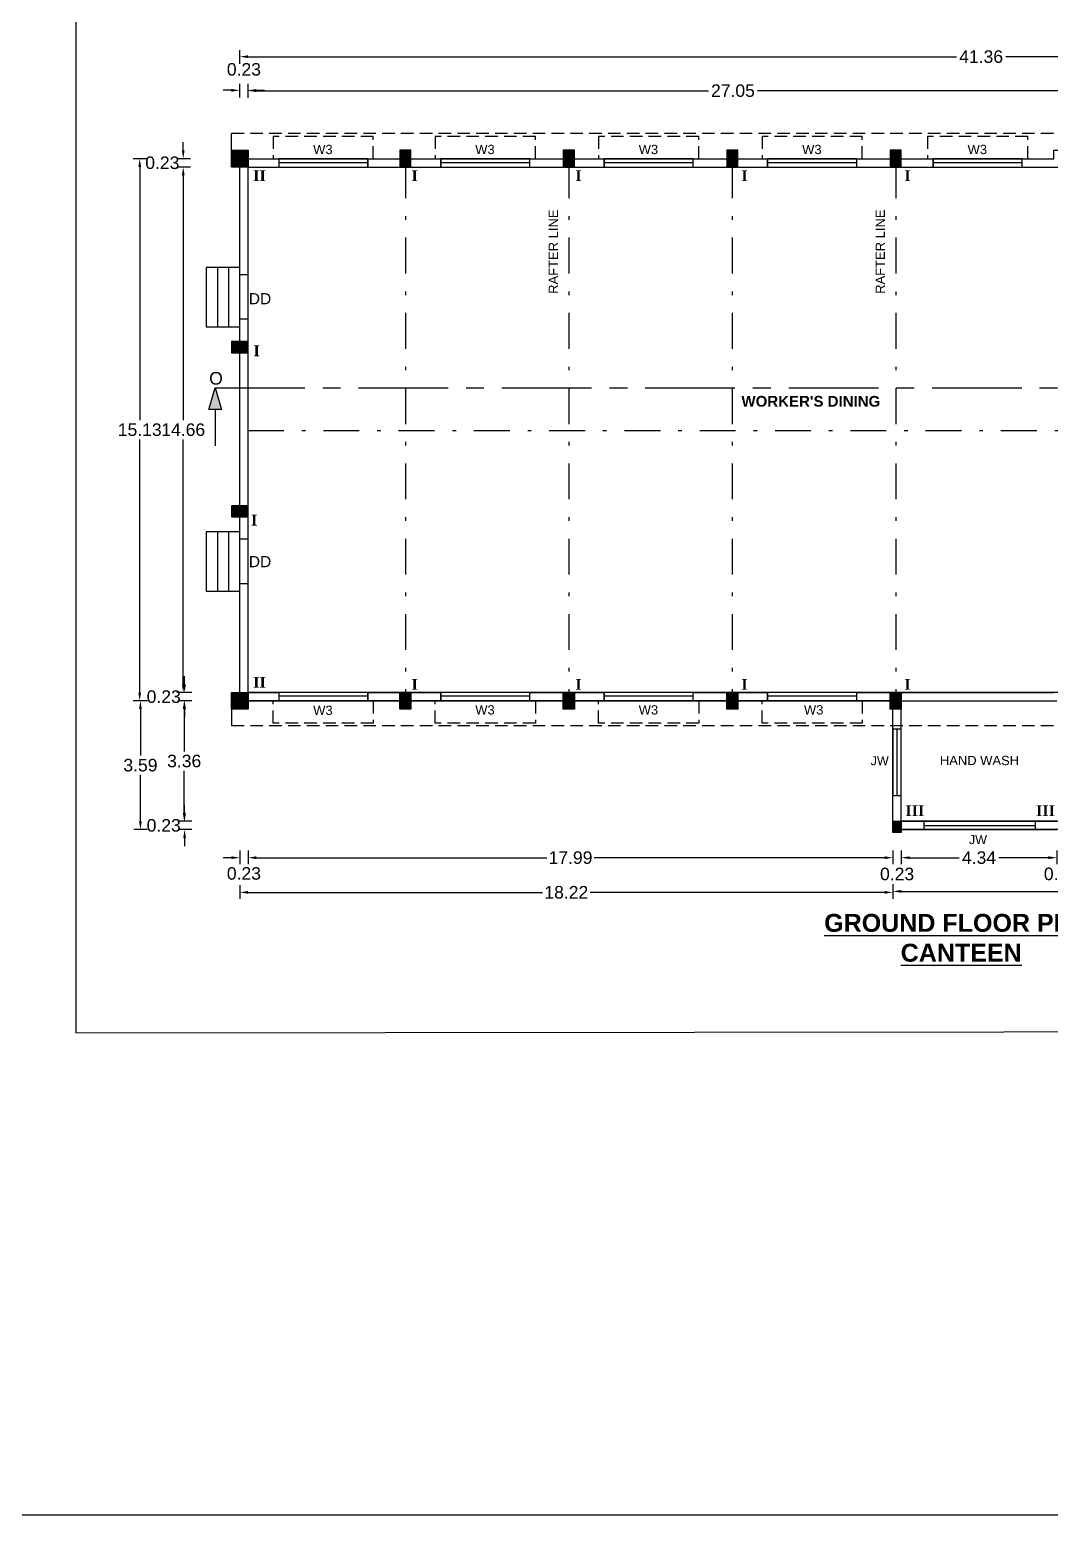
# Model space of a CAD drawing. Header units: metres. Extents: x 3715 to 4596, y 2418 to 2709.
# Drawn here: x 3879.92 to 3908.39, y 2417.93 to 2459.38 of the extents above; entities that cross this region are included whole.
import ezdxf

# ---------------------------------------------------------------- set-up
doc = ezdxf.new("R2010")
doc.units = ezdxf.units.M
doc.header["$MEASUREMENT"] = 0
for name, pattern in [('CENTER', [2, 1.25, -0.25, 0.25, -0.25]), ('DASHDOT', [1, 0.5, -0.25, 0, -0.25]), ('DASHED', [0.75, 0.5, -0.25])]:
    doc.linetypes.add(name, pattern=pattern)
doc.layers.add('BLK_4_FLR_0_BLT_UP_AREA', color=46, linetype='Continuous')
doc.layers.add('BLK_4_FLR_0_CARPET_AREA', color=46, linetype='Continuous')
doc.styles.add('Inner font', font='arial.ttf')
doc.styles.get("Standard").update_dxf_attribs({"font": 'arial.ttf'})
doc.styles.add('Times New Roman$101', font='timesbd.ttf', dxfattribs={"height": 3.024})
doc.dimstyles.get("Standard").update_dxf_attribs({"dimtxt": 0.35, "dimasz": 0.23, "dimexe": 0.18, "dimexo": 0.0625, "dimgap": 0.09, "dimtad": 0, "dimtih": 1, "dimtoh": 1, "dimzin": 0, "dimdsep": 46, "dimtxsty": 'Standard', "dimcen": 0.09, "dimadec": 0, "dimazin": 0, "dimtfac": 1, "dimtofl": 0, "dimtmove": 2, "dimatfit": 3, "dimfxl": 0, "dimtolj": 1, "dimtzin": 0, "dimarcsym": 0})

# ---------------------------------------------------------------- blocks, each defined once
blk = doc.blocks.new('*D328')
at = {"color": 0, "lineweight": -2, "ltscale": 0.1}
for p, q in [((3885.775, 2457.488), (3885.775, 2457.868)), ((3886.008, 2457.488), (3886.008, 2457.868)), ((3885.545, 2457.688), (3885.315, 2457.688)), ((3886.238, 2457.688), (3886.468, 2457.688))]:
    blk.add_line(p, q, dxfattribs=at)
at = {"color": 0, "ltscale": 0.1}
for points in [[(3885.545, 2457.727), (3885.545, 2457.65), (3885.775, 2457.688)], [(3886.238, 2457.727), (3886.238, 2457.65), (3886.008, 2457.688)]]:
    blk.add_solid(points, dxfattribs=at)
at = {"color": 0, "ltscale": 0.1, "insert": (3885.892, 2458.271), "char_height": 0.35, "attachment_point": 5}
blk.add_mtext('\\A1;0.23', dxfattribs=at)
blk = doc.blocks.new('*D329')
at = {"color": 0, "lineweight": -2, "ltscale": 0.1}
for p, q in [((3886.008, 2457.477), (3886.008, 2457.857)), ((3913.057, 2457.477), (3913.057, 2457.857)), ((3886.238, 2457.677), (3898.848, 2457.677)), ((3912.827, 2457.677), (3900.217, 2457.677))]:
    blk.add_line(p, q, dxfattribs=at)
at = {"color": 0, "ltscale": 0.1}
for points in [[(3886.238, 2457.715), (3886.238, 2457.638), (3886.008, 2457.677)], [(3912.827, 2457.715), (3912.827, 2457.638), (3913.057, 2457.677)]]:
    blk.add_solid(points, dxfattribs=at)
at = {"color": 0, "ltscale": 0.1, "insert": (3899.533, 2457.677), "char_height": 0.35, "attachment_point": 5}
blk.add_mtext('\\A1;27.05', dxfattribs=at)
blk = doc.blocks.new('*D335')
at = {"color": 0, "lineweight": -2, "ltscale": 0.1}
for p, q in [((3885.775, 2458.426), (3885.775, 2458.806)), ((3886.005, 2458.626), (3905.768, 2458.626)), ((3926.907, 2458.626), (3907.143, 2458.626)), ((3927.137, 2458.426), (3927.137, 2458.806))]:
    blk.add_line(p, q, dxfattribs=at)
at = {"color": 0, "ltscale": 0.1}
for points in [[(3886.005, 2458.665), (3886.005, 2458.588), (3885.775, 2458.626)], [(3926.907, 2458.665), (3926.907, 2458.588), (3927.137, 2458.626)]]:
    blk.add_solid(points, dxfattribs=at)
at = {"color": 0, "ltscale": 0.1, "insert": (3906.456, 2458.626), "char_height": 0.35, "attachment_point": 5}
blk.add_mtext('\\A1;41.36', dxfattribs=at)
blk = doc.blocks.new('*D365')
at = {"color": 0, "lineweight": -2, "ltscale": 0.1}
for p, q in [((3908.335, 2436.279), (3908.105, 2436.279)), ((3908.565, 2436.479), (3908.565, 2436.099)), ((3908.798, 2436.479), (3908.798, 2436.099)), ((3909.028, 2436.279), (3909.258, 2436.279))]:
    blk.add_line(p, q, dxfattribs=at)
at = {"color": 0, "ltscale": 0.1}
for points in [[(3908.335, 2436.317), (3908.335, 2436.24), (3908.565, 2436.279)], [(3909.028, 2436.317), (3909.028, 2436.24), (3908.798, 2436.279)]]:
    blk.add_solid(points, dxfattribs=at)
at = {"color": 0, "ltscale": 0.1, "insert": (3908.682, 2435.825), "char_height": 0.35, "attachment_point": 5}
blk.add_mtext('\\A1;0.23', dxfattribs=at)
blk = doc.blocks.new('*D366')
at = {"color": 0, "lineweight": -2, "ltscale": 0.1}
for p, q in [((3904.229, 2436.479), (3904.229, 2436.099)), ((3904.459, 2436.279), (3905.846, 2436.279)), ((3908.335, 2436.279), (3906.948, 2436.279)), ((3908.565, 2436.479), (3908.565, 2436.099))]:
    blk.add_line(p, q, dxfattribs=at)
at = {"color": 0, "ltscale": 0.1}
for points in [[(3904.459, 2436.317), (3904.459, 2436.24), (3904.229, 2436.279)], [(3908.335, 2436.317), (3908.335, 2436.24), (3908.565, 2436.279)]]:
    blk.add_solid(points, dxfattribs=at)
at = {"color": 0, "ltscale": 0.1, "insert": (3906.397, 2436.279), "char_height": 0.35, "attachment_point": 5}
blk.add_mtext('\\A1;4.34', dxfattribs=at)
blk = doc.blocks.new('*D367')
at = {"color": 0, "lineweight": -2, "ltscale": 0.1}
for p, q in [((3903.766, 2436.279), (3903.536, 2436.279)), ((3903.996, 2436.479), (3903.996, 2436.099)), ((3904.229, 2436.479), (3904.229, 2436.099)), ((3904.459, 2436.279), (3904.689, 2436.279))]:
    blk.add_line(p, q, dxfattribs=at)
at = {"color": 0, "ltscale": 0.1}
for points in [[(3903.766, 2436.317), (3903.766, 2436.241), (3903.996, 2436.279)], [(3904.459, 2436.317), (3904.459, 2436.241), (3904.229, 2436.279)]]:
    blk.add_solid(points, dxfattribs=at)
at = {"color": 0, "ltscale": 0.1, "insert": (3904.112, 2435.823), "char_height": 0.35, "attachment_point": 5}
blk.add_mtext('\\A1;0.23', dxfattribs=at)
blk = doc.blocks.new('*D368')
at = {"color": 0, "lineweight": -2, "ltscale": 0.1}
for p, q in [((3886.008, 2436.479), (3886.008, 2436.099)), ((3886.238, 2436.279), (3894.338, 2436.279)), ((3903.766, 2436.279), (3895.666, 2436.279)), ((3903.996, 2436.479), (3903.996, 2436.099))]:
    blk.add_line(p, q, dxfattribs=at)
at = {"color": 0, "ltscale": 0.1}
for points in [[(3886.238, 2436.317), (3886.238, 2436.241), (3886.008, 2436.279)], [(3903.766, 2436.317), (3903.766, 2436.241), (3903.996, 2436.279)]]:
    blk.add_solid(points, dxfattribs=at)
at = {"color": 0, "ltscale": 0.1, "insert": (3895.002, 2436.279), "char_height": 0.35, "attachment_point": 5}
blk.add_mtext('\\A1;17.99', dxfattribs=at)
blk = doc.blocks.new('*D369')
at = {"color": 0, "lineweight": -2, "ltscale": 0.1}
for p, q in [((3885.545, 2436.279), (3885.315, 2436.279)), ((3885.775, 2436.479), (3885.775, 2436.099)), ((3886.008, 2436.479), (3886.008, 2436.099)), ((3886.238, 2436.279), (3886.468, 2436.279))]:
    blk.add_line(p, q, dxfattribs=at)
at = {"color": 0, "ltscale": 0.1}
for points in [[(3885.545, 2436.317), (3885.545, 2436.241), (3885.775, 2436.279)], [(3886.238, 2436.317), (3886.238, 2436.241), (3886.008, 2436.279)]]:
    blk.add_solid(points, dxfattribs=at)
at = {"color": 0, "ltscale": 0.1, "insert": (3885.892, 2435.838), "char_height": 0.35, "attachment_point": 5}
blk.add_mtext('\\A1;0.23', dxfattribs=at)
blk = doc.blocks.new('*D370')
at = {"color": 0, "lineweight": -2, "ltscale": 0.1}
for p, q in [((3903.996, 2435.54), (3903.996, 2435.16)), ((3927.137, 2435.54), (3927.137, 2435.16)), ((3904.226, 2435.34), (3914.883, 2435.34)), ((3926.907, 2435.34), (3916.249, 2435.34))]:
    blk.add_line(p, q, dxfattribs=at)
at = {"color": 0, "ltscale": 0.1}
for points in [[(3904.226, 2435.378), (3904.226, 2435.301), (3903.996, 2435.34)], [(3926.907, 2435.378), (3926.907, 2435.301), (3927.137, 2435.34)]]:
    blk.add_solid(points, dxfattribs=at)
at = {"color": 0, "ltscale": 0.1, "insert": (3915.566, 2435.34), "char_height": 0.35, "attachment_point": 5}
blk.add_mtext('\\A1;23.14', dxfattribs=at)
blk = doc.blocks.new('*D371')
at = {"color": 0, "lineweight": -2, "ltscale": 0.1}
for p, q in [((3885.775, 2435.512), (3885.775, 2435.132)), ((3903.996, 2435.512), (3903.996, 2435.132)), ((3886.005, 2435.312), (3894.223, 2435.312)), ((3903.766, 2435.312), (3895.548, 2435.312))]:
    blk.add_line(p, q, dxfattribs=at)
at = {"color": 0, "ltscale": 0.1}
for points in [[(3886.005, 2435.35), (3886.005, 2435.274), (3885.775, 2435.312)], [(3903.766, 2435.35), (3903.766, 2435.274), (3903.996, 2435.312)]]:
    blk.add_solid(points, dxfattribs=at)
at = {"color": 0, "ltscale": 0.1, "insert": (3894.885, 2435.312), "char_height": 0.35, "attachment_point": 5}
blk.add_mtext('\\A1;18.22', dxfattribs=at)
blk = doc.blocks.new('*D372')
at = {"color": 0, "lineweight": -2, "ltscale": 0.1}
for p, q in [((3884.238, 2437.526), (3884.238, 2437.756)), ((3884.438, 2437.296), (3884.058, 2437.296)), ((3884.438, 2437.063), (3884.058, 2437.063)), ((3884.238, 2436.833), (3884.238, 2436.603))]:
    blk.add_line(p, q, dxfattribs=at)
at = {"color": 0, "ltscale": 0.1}
for points in [[(3884.199, 2437.526), (3884.276, 2437.526), (3884.238, 2437.296)], [(3884.199, 2436.833), (3884.276, 2436.833), (3884.238, 2437.063)]]:
    blk.add_solid(points, dxfattribs=at)
at = {"color": 0, "ltscale": 0.1, "insert": (3883.655, 2437.18), "char_height": 0.35, "attachment_point": 5}
blk.add_mtext('\\A1;0.23', dxfattribs=at)
blk = doc.blocks.new('*D373')
at = {"color": 0, "lineweight": -2, "ltscale": 0.1}
for p, q in [((3884.426, 2440.655), (3884.046, 2440.655)), ((3884.226, 2440.425), (3884.226, 2439.244)), ((3884.226, 2437.526), (3884.226, 2438.706)), ((3884.426, 2437.296), (3884.046, 2437.296))]:
    blk.add_line(p, q, dxfattribs=at)
at = {"color": 0, "ltscale": 0.1}
for points in [[(3884.187, 2440.425), (3884.264, 2440.425), (3884.226, 2440.655)], [(3884.187, 2437.526), (3884.264, 2437.526), (3884.226, 2437.296)]]:
    blk.add_solid(points, dxfattribs=at)
at = {"color": 0, "ltscale": 0.1, "insert": (3884.226, 2438.975), "char_height": 0.35, "attachment_point": 5}
blk.add_mtext('\\A1;3.36', dxfattribs=at)
blk = doc.blocks.new('*D374')
at = {"color": 0, "lineweight": -2, "ltscale": 0.1}
for p, q in [((3884.237, 2441.118), (3884.237, 2441.348)), ((3884.437, 2440.888), (3884.057, 2440.888)), ((3884.437, 2440.655), (3884.057, 2440.655)), ((3884.237, 2440.425), (3884.237, 2440.195))]:
    blk.add_line(p, q, dxfattribs=at)
at = {"color": 0, "ltscale": 0.1}
for points in [[(3884.199, 2441.118), (3884.276, 2441.118), (3884.237, 2440.888)], [(3884.199, 2440.425), (3884.276, 2440.425), (3884.237, 2440.655)]]:
    blk.add_solid(points, dxfattribs=at)
at = {"color": 0, "ltscale": 0.1, "insert": (3883.655, 2440.771), "char_height": 0.35, "attachment_point": 5}
blk.add_mtext('\\A1;0.23', dxfattribs=at)
blk = doc.blocks.new('*D375')
at = {"color": 0, "lineweight": -2, "ltscale": 0.1}
for p, q in [((3884.398, 2455.548), (3884.018, 2455.548)), ((3884.198, 2455.318), (3884.198, 2448.487)), ((3884.198, 2441.118), (3884.198, 2447.949)), ((3884.398, 2440.888), (3884.018, 2440.888))]:
    blk.add_line(p, q, dxfattribs=at)
at = {"color": 0, "ltscale": 0.1}
for points in [[(3884.16, 2455.318), (3884.237, 2455.318), (3884.198, 2455.548)], [(3884.16, 2441.118), (3884.237, 2441.118), (3884.198, 2440.888)]]:
    blk.add_solid(points, dxfattribs=at)
at = {"color": 0, "ltscale": 0.1, "insert": (3884.198, 2448.218), "char_height": 0.35, "attachment_point": 5}
blk.add_mtext('\\A1;14.66', dxfattribs=at)
blk = doc.blocks.new('*D376')
at = {"color": 0, "lineweight": -2, "ltscale": 0.1}
for p, q in [((3884.198, 2456.011), (3884.198, 2456.241)), ((3884.398, 2455.781), (3884.018, 2455.781)), ((3884.398, 2455.548), (3884.018, 2455.548)), ((3884.198, 2455.318), (3884.198, 2455.088))]:
    blk.add_line(p, q, dxfattribs=at)
at = {"color": 0, "ltscale": 0.1}
for points in [[(3884.16, 2456.011), (3884.237, 2456.011), (3884.198, 2455.781)], [(3884.16, 2455.318), (3884.237, 2455.318), (3884.198, 2455.548)]]:
    blk.add_solid(points, dxfattribs=at)
at = {"color": 0, "ltscale": 0.1, "insert": (3883.616, 2455.665), "char_height": 0.35, "attachment_point": 5}
blk.add_mtext('\\A1;0.23', dxfattribs=at)
blk = doc.blocks.new('*D377')
at = {"color": 0, "lineweight": -2, "ltscale": 0.1}
for p, q in [((3883.185, 2455.781), (3882.805, 2455.781)), ((3882.985, 2455.551), (3882.985, 2448.487)), ((3882.985, 2440.885), (3882.985, 2447.949)), ((3883.185, 2440.655), (3882.805, 2440.655))]:
    blk.add_line(p, q, dxfattribs=at)
at = {"color": 0, "ltscale": 0.1}
for points in [[(3882.947, 2455.551), (3883.023, 2455.551), (3882.985, 2455.781)], [(3882.947, 2440.885), (3883.023, 2440.885), (3882.985, 2440.655)]]:
    blk.add_solid(points, dxfattribs=at)
at = {"color": 0, "ltscale": 0.1, "insert": (3882.985, 2448.218), "char_height": 0.35, "attachment_point": 5}
blk.add_mtext('\\A1;15.13', dxfattribs=at)
blk = doc.blocks.new('*D378')
at = {"color": 0, "lineweight": -2, "ltscale": 0.1}
for p, q in [((3883.205, 2440.655), (3882.825, 2440.655)), ((3883.005, 2440.425), (3883.005, 2439.128)), ((3883.005, 2437.293), (3883.005, 2438.59)), ((3883.205, 2437.063), (3882.825, 2437.063))]:
    blk.add_line(p, q, dxfattribs=at)
at = {"color": 0, "ltscale": 0.1}
for points in [[(3882.967, 2440.425), (3883.043, 2440.425), (3883.005, 2440.655)], [(3882.967, 2437.293), (3883.043, 2437.293), (3883.005, 2437.063)]]:
    blk.add_solid(points, dxfattribs=at)
at = {"color": 0, "ltscale": 0.1, "insert": (3883.005, 2438.859), "char_height": 0.35, "attachment_point": 5}
blk.add_mtext('\\A1;3.59', dxfattribs=at)

msp = doc.modelspace()

# ---------------------------------------------------------------- hatches: boundary and pattern name
for points in [[(3885.54221, 2455.54807), (3886.00817, 2455.54807), (3886.00817, 2456.01402), (3885.54221, 2456.01402)], [(3890.23941, 2455.54807), (3890.55005, 2455.54807), (3890.55005, 2456.01402), (3890.23941, 2456.01402)], [(3890.23941, 2455.54807), (3890.55005, 2455.54807), (3890.55005, 2456.01402), (3890.23941, 2456.01402)], [(3894.79895, 2455.54807), (3895.10959, 2455.54807), (3895.10959, 2456.01402), (3894.79895, 2456.01402)], [(3899.35849, 2455.54807), (3899.66912, 2455.54807), (3899.66912, 2456.01402), (3899.35849, 2456.01402)], [(3903.91803, 2455.54807), (3904.22866, 2455.54807), (3904.22866, 2456.01402), (3903.91803, 2456.01402)], [(3886.00817, 2450.36726), (3886.00817, 2450.67789), (3885.54221, 2450.67789), (3885.54221, 2450.36726)], [(3886.00817, 2445.78772), (3886.00817, 2446.09835), (3885.54221, 2446.09835), (3885.54221, 2445.78772)], [(3885.54221, 2440.42159), (3886.00817, 2440.42159), (3886.00817, 2440.88754), (3885.54221, 2440.88754)], [(3890.23941, 2440.88754), (3890.55005, 2440.88754), (3890.55005, 2440.42159), (3890.23941, 2440.42159)], [(3894.79895, 2440.88754), (3895.10959, 2440.88754), (3895.10959, 2440.42159), (3894.79895, 2440.42159)], [(3899.35849, 2440.88754), (3899.66912, 2440.88754), (3899.66912, 2440.42159), (3899.35849, 2440.42159)], [(3903.91803, 2440.88754), (3904.22866, 2440.88754), (3904.22866, 2440.42159), (3903.91803, 2440.42159)], [(3904.22866, 2436.98538), (3903.99569, 2436.98538), (3903.99569, 2437.29602), (3904.22866, 2437.29602)]]:
    msp.add_hatch(color=256).paths.add_polyline_path(points)
h = msp.add_hatch(color=256)
h.dxf.hatch_style = 1
h.paths.add_polyline_path([(3884.91433, 2448.7812), (3885.08892, 2449.39228), (3885.26244, 2448.77999)])

# ---------------------------------------------------------------- linework, layer by layer
at = {"linetype": 'DASHED', "ltscale": 0.7}
for p, q in [((3927.37326, 2456.47997), (3885.54221, 2456.47997)), ((3927.37326, 2439.95564), (3885.54221, 2439.95564))]:
    msp.add_line(p, q, dxfattribs=at)
at = {"linetype": 'CENTER', "ltscale": 0.9}
for p, q in [((3885.54221, 2456.01402), (3885.54221, 2456.47997)), ((3885.54221, 2440.42159), (3885.54221, 2439.95564))]:
    msp.add_line(p, q, dxfattribs=at)
for p, q in [((3886.00817, 2455.78104), (3886.86125, 2455.78104)), ((3886.86125, 2455.78104), (3886.86125, 2455.54807)), ((3889.34633, 2455.78104), (3890.23941, 2455.78104)), ((3889.34633, 2455.78104), (3889.34633, 2455.54807)), ((3890.55005, 2455.78104), (3891.38195, 2455.78104)), ((3891.38195, 2455.54807), (3891.38195, 2455.78104)), ((3893.86704, 2455.78104), (3894.79895, 2455.78104)), ((3893.86704, 2455.54807), (3893.86704, 2455.78104)), ((3895.10959, 2455.78104), (3895.94149, 2455.78104)), ((3895.94149, 2455.54807), (3895.94149, 2455.78104)), ((3898.42658, 2455.78104), (3899.35849, 2455.78104)), ((3898.42658, 2455.54807), (3898.42658, 2455.78104)), ((3899.66912, 2455.78104), (3900.50103, 2455.78104)), ((3900.50103, 2455.54807), (3900.50103, 2455.78104)), ((3902.98612, 2455.78104), (3903.91803, 2455.78104)), ((3902.98612, 2455.54807), (3902.98612, 2455.78104)), ((3904.22866, 2455.78104), (3905.11557, 2455.78104)), ((3905.11557, 2455.54807), (3905.11557, 2455.78104)), ((3907.60066, 2455.78104), (3908.48757, 2455.78104)), ((3907.60066, 2455.54807), (3907.60066, 2455.78104)), ((3885.77519, 2452.54171), (3885.77519, 2455.54807)), ((3886.00817, 2452.54171), (3886.00817, 2455.54807)), ((3886.00817, 2455.54807), (3886.86125, 2455.54807)), ((3889.34633, 2455.54807), (3890.23941, 2455.54807)), ((3890.55005, 2455.54807), (3891.38195, 2455.54807)), ((3893.86704, 2455.54807), (3894.79895, 2455.54807)), ((3895.10959, 2455.54807), (3895.94149, 2455.54807)), ((3898.42658, 2455.54807), (3899.35849, 2455.54807)), ((3899.66912, 2455.54807), (3900.50103, 2455.54807)), ((3902.98612, 2455.54807), (3903.91803, 2455.54807)), ((3904.22866, 2455.54807), (3905.11557, 2455.54807)), ((3907.60066, 2455.54807), (3908.48757, 2455.54807)), ((3885.77519, 2452.7488), (3884.84328, 2452.7488)), ((3884.84328, 2452.7488), (3884.84328, 2451.09207)), ((3885.15392, 2452.7488), (3885.15392, 2451.09207)), ((3885.46455, 2452.7488), (3885.46455, 2451.09207)), ((3886.00817, 2452.54171), (3885.77519, 2452.54171)), ((3885.77519, 2450.67789), (3885.77519, 2451.29916)), ((3886.00817, 2451.29916), (3885.77519, 2451.29916)), ((3886.00817, 2450.67789), (3886.00817, 2451.29916)), ((3884.84328, 2451.09207), (3885.77519, 2451.09207)), ((3885.77519, 2445.85916), (3885.77519, 2450.36726)), ((3886.00817, 2445.85916), (3886.00817, 2450.36726)), ((3885.08678, 2448.7806), (3885.08678, 2447.77077)), ((3885.77519, 2445.16645), (3885.77519, 2445.78772)), ((3886.00817, 2445.16645), (3886.00817, 2445.78772)), ((3885.77519, 2445.37354), (3884.84328, 2445.37354)), ((3884.84328, 2445.37354), (3884.84328, 2443.71681)), ((3885.15392, 2445.37354), (3885.15392, 2443.71681)), ((3885.46455, 2445.37354), (3885.46455, 2443.71681)), ((3886.00817, 2445.16645), (3885.77519, 2445.16645)), ((3884.84328, 2443.71681), (3885.77519, 2443.71681)), ((3885.77519, 2440.88754), (3885.77519, 2443.9239)), ((3886.00817, 2443.9239), (3885.77519, 2443.9239)), ((3886.00817, 2440.88754), (3886.00817, 2443.9239)), ((3886.00817, 2440.88754), (3886.86125, 2440.88754)), ((3886.86125, 2440.88754), (3886.86125, 2440.65457)), ((3889.34633, 2440.88754), (3890.42408, 2440.88754)), ((3889.34633, 2440.88754), (3889.34633, 2440.65457)), ((3890.55005, 2440.88754), (3891.38195, 2440.88754)), ((3891.38195, 2440.65457), (3891.38195, 2440.88754)), ((3893.86704, 2440.88754), (3894.79895, 2440.88754)), ((3893.86704, 2440.65457), (3893.86704, 2440.88754)), ((3895.10959, 2440.88754), (3895.94149, 2440.88754)), ((3895.94149, 2440.65457), (3895.94149, 2440.88754)), ((3898.42658, 2440.88754), (3899.35849, 2440.88754)), ((3898.42658, 2440.65457), (3898.42658, 2440.88754)), ((3899.66912, 2440.88754), (3900.50103, 2440.88754)), ((3900.50103, 2440.65457), (3900.50103, 2440.88754)), ((3902.98612, 2440.88754), (3903.91803, 2440.88754)), ((3902.98612, 2440.65457), (3902.98612, 2440.88754)), ((3904.22077, 2440.88754), (3908.48757, 2440.88754)), ((3886.00817, 2440.65457), (3886.86125, 2440.65457)), ((3889.34633, 2440.65457), (3890.23941, 2440.65457)), ((3890.55005, 2440.65457), (3891.38195, 2440.65457)), ((3893.86704, 2440.65457), (3894.79895, 2440.65457)), ((3895.10959, 2440.65457), (3895.94149, 2440.65457)), ((3898.42658, 2440.65457), (3899.35849, 2440.65457)), ((3899.66912, 2440.65457), (3900.50103, 2440.65457)), ((3902.98612, 2440.65457), (3903.91803, 2440.65457)), ((3903.99569, 2439.87792), (3903.99569, 2440.42159)), ((3904.22866, 2440.65457), (3908.48757, 2440.65457)), ((3904.22866, 2439.87792), (3904.22866, 2440.42159)), ((3903.99569, 2439.87792), (3904.22866, 2439.87792)), ((3904.22866, 2438.0141), (3904.22866, 2439.87792)), ((3903.99569, 2437.29602), (3903.99569, 2438.0141)), ((3903.99569, 2438.0141), (3904.22866, 2438.0141)), ((3904.22866, 2437.29602), (3904.22866, 2438.0141)), ((3904.22866, 2437.29602), (3904.85936, 2437.29602)), ((3904.22866, 2437.06304), (3908.56522, 2437.06304)), ((3904.85936, 2437.29602), (3907.96572, 2437.29602)), ((3904.85936, 2437.29602), (3904.85936, 2437.06304)), ((3907.96572, 2437.29602), (3908.64288, 2437.29602)), ((3907.96572, 2437.29602), (3907.96572, 2437.06304))]:
    msp.add_line(p, q)
at = {"linetype": 'DASHDOT', "ltscale": 2}
for p, q in [((3890.39473, 2455.6775), (3890.39473, 2440.784)), ((3894.95427, 2455.6775), (3894.95427, 2440.784)), ((3899.51381, 2455.6775), (3899.51381, 2440.784)), ((3904.07334, 2455.6775), (3904.07334, 2440.784)), ((3886.00817, 2448.1928), (3927.13658, 2448.1928))]:
    msp.add_line(p, q, dxfattribs=at)
at = {"linetype": 'CENTER', "ltscale": 2}
msp.add_line((3885.08892, 2449.39228), (3928.73723, 2449.39228), dxfattribs=at)
at = {"ltscale": 0.1}
msp.add_line((3903.99569, 2439.87792), (3903.99569, 2438.0141), dxfattribs=at)
for points in [[(3714.71341, 2698.43692), (4203.39231, 2698.43692), (4203.39231, 2417.93259), (3714.71341, 2417.93259)], [(3885.54221, 2456.01402), (3886.00817, 2456.01402), (3886.00817, 2455.54807), (3885.54221, 2455.54807)], [(3886.86125, 2455.54807), (3889.34633, 2455.54807), (3889.34633, 2455.78104), (3886.86125, 2455.78104)], [(3890.23941, 2455.54807), (3890.55005, 2455.54807), (3890.55005, 2456.01402), (3890.23941, 2456.01402)], [(3891.38195, 2455.54807), (3893.86704, 2455.54807), (3893.86704, 2455.78104), (3891.38195, 2455.78104)], [(3894.79895, 2455.54807), (3895.10959, 2455.54807), (3895.10959, 2456.01402), (3894.79895, 2456.01402)], [(3895.94149, 2455.54807), (3898.42658, 2455.54807), (3898.42658, 2455.78104), (3895.94149, 2455.78104)], [(3899.35849, 2455.54807), (3899.66912, 2455.54807), (3899.66912, 2456.01402), (3899.35849, 2456.01402)], [(3900.50103, 2455.54807), (3902.98612, 2455.54807), (3902.98612, 2455.78104), (3900.50103, 2455.78104)], [(3903.91803, 2455.54807), (3904.22866, 2455.54807), (3904.22866, 2456.01402), (3903.91803, 2456.01402)], [(3905.11557, 2455.54807), (3907.60066, 2455.54807), (3907.60066, 2455.78104), (3905.11557, 2455.78104)], [(3886.00817, 2450.36726), (3886.00817, 2450.67789), (3885.54221, 2450.67789), (3885.54221, 2450.36726)], [(3885.26244, 2448.77999), (3884.91433, 2448.7812), (3885.08892, 2449.39228), (3885.08892, 2449.39228)], [(3886.00817, 2445.78772), (3886.00817, 2446.09835), (3885.54221, 2446.09835), (3885.54221, 2445.78772)], [(3885.54221, 2440.88754), (3886.00817, 2440.88754), (3886.00817, 2440.42159), (3885.54221, 2440.42159)], [(3886.86125, 2440.65457), (3889.34633, 2440.65457), (3889.34633, 2440.88754), (3886.86125, 2440.88754)], [(3890.23941, 2440.88754), (3890.55005, 2440.88754), (3890.55005, 2440.42159), (3890.23941, 2440.42159)], [(3891.38195, 2440.65457), (3893.86704, 2440.65457), (3893.86704, 2440.88754), (3891.38195, 2440.88754)], [(3894.79895, 2440.88754), (3895.10959, 2440.88754), (3895.10959, 2440.42159), (3894.79895, 2440.42159)], [(3895.94149, 2440.65457), (3898.42658, 2440.65457), (3898.42658, 2440.88754), (3895.94149, 2440.88754)], [(3899.35849, 2440.88754), (3899.66912, 2440.88754), (3899.66912, 2440.42159), (3899.35849, 2440.42159)], [(3900.50103, 2440.65457), (3902.98612, 2440.65457), (3902.98612, 2440.88754), (3900.50103, 2440.88754)], [(3903.91803, 2440.88754), (3904.22866, 2440.88754), (3904.22866, 2440.42159), (3903.91803, 2440.42159)], [(3903.99569, 2437.29602), (3904.22866, 2437.29602), (3904.22866, 2436.98538), (3903.99569, 2436.98538)]]:
    msp.add_lwpolyline(points, close=True)
msp.add_lwpolyline([(3958.86444, 2481.40153), (3881.20659, 2481.40153), (3881.20659, 2431.39604), (3958.86444, 2431.47604)], close=True, dxfattribs=at)
at = {"linetype": 'DASHED', "ltscale": 0.7}
for points in [[(3889.50165, 2455.78104), (3889.50165, 2456.40231), (3886.70593, 2456.40231), (3886.70593, 2455.78104)], [(3894.02236, 2455.78104), (3894.02236, 2456.40231), (3891.22664, 2456.40231), (3891.22664, 2455.78104)], [(3898.5819, 2455.78104), (3898.5819, 2456.40231), (3895.78618, 2456.40231), (3895.78618, 2455.78104)], [(3903.14144, 2455.78104), (3903.14144, 2456.40231), (3900.34571, 2456.40231), (3900.34571, 2455.78104)], [(3907.75598, 2455.78104), (3907.75598, 2456.40231), (3904.96025, 2456.40231), (3904.96025, 2455.78104)], [(3889.50165, 2440.65457), (3889.50165, 2440.03329), (3886.70593, 2440.03329), (3886.70593, 2440.65457)], [(3894.02236, 2440.65457), (3894.02236, 2440.03329), (3891.22664, 2440.03329), (3891.22664, 2440.65457)], [(3898.5819, 2440.65457), (3898.5819, 2440.03329), (3895.78618, 2440.03329), (3895.78618, 2440.65457)], [(3903.14144, 2440.65457), (3903.14144, 2440.03329), (3900.34571, 2440.03329), (3900.34571, 2440.65457)]]:
    msp.add_lwpolyline(points, dxfattribs=at)
for points in [[(3889.34633, 2455.66455), (3886.86125, 2455.66455)], [(3893.86704, 2455.66455), (3891.38195, 2455.66455)], [(3898.42658, 2455.66455), (3895.94149, 2455.66455)], [(3902.98612, 2455.66455), (3900.50103, 2455.66455)], [(3907.60066, 2455.66455), (3905.11557, 2455.66455)], [(3889.34633, 2440.784), (3886.86125, 2440.784)], [(3893.86704, 2440.784), (3891.38195, 2440.784)], [(3898.42658, 2440.784), (3895.94149, 2440.784)], [(3902.98612, 2440.784), (3900.50103, 2440.784)], [(3904.11649, 2438.0141), (3904.11649, 2439.87792)], [(3904.85936, 2437.17953), (3907.96572, 2437.17953)]]:
    msp.add_lwpolyline(points)
at = {"linetype": 'DASHED', "ltscale": 0.5}
for points in [[(3885.77519, 2452.7488), (3884.84328, 2452.7488), (3884.84328, 2451.09207), (3885.77519, 2451.09207)], [(3885.77519, 2445.37354), (3884.84328, 2445.37354), (3884.84328, 2443.71681), (3885.77519, 2443.71681)]]:
    msp.add_lwpolyline(points, dxfattribs=at)
at = {"layer": 'BLK_4_FLR_0_BLT_UP_AREA', "color": 46}
msp.add_lwpolyline([(3903.99569, 2437.06304), (3903.99569, 2440.65457), (3885.77519, 2440.65457), (3885.77519, 2455.78104), (3908.48757, 2455.78104), (3908.48757, 2456.01402), (3913.36774, 2456.01402), (3913.36774, 2455.78104), (3917.71664, 2455.78104), (3917.71664, 2456.01402), (3922.64682, 2456.01402), (3922.64682, 2455.78104), (3927.13658, 2455.78104), (3927.13658, 2437.06304), (3903.99569, 2437.06304)], dxfattribs=at)
at = {"layer": 'BLK_4_FLR_0_CARPET_AREA', "color": 46}
for points in [[(3909.95074, 2440.88754), (3886.00817, 2440.88754), (3886.00817, 2455.54807), (3908.7982, 2455.54807)], [(3908.56522, 2437.29602), (3904.22866, 2437.29602), (3904.22866, 2440.65457), (3908.56522, 2440.65457)]]:
    msp.add_lwpolyline(points, dxfattribs=at)

# ---------------------------------------------------------------- texts
at = {"color": 7, "style": 'Times New Roman$101'}
for s, p in [('II', (3886.15009, 2455.15609)), ('I', (3890.56867, 2455.15609)), ('I', (3895.13782, 2455.15609)), ('I', (3899.76625, 2455.15609)), ('I', (3904.3129, 2455.15609)), ('I', (3886.15914, 2450.27005)), ('I', (3886.09161, 2445.54689)), ('II', (3886.15009, 2441.01976)), ('I', (3890.56867, 2440.96316)), ('I', (3895.13782, 2440.96316)), ('I', (3899.76625, 2440.96316)), ('I', (3904.3129, 2440.96316)), ('III', (3904.34422, 2437.43849)), ('III', (3907.98714, 2437.43849))]:
    msp.add_text(s, height=0.3, dxfattribs=at).set_placement(p)
msp.add_text('O', height=0.35).set_placement((3884.92347, 2449.47801))
at = {"attachment_point": 1, "style": 'Inner font'}
for s, insert, char_height, width in [('W3', (3887.82409, 2456.167), 0.258863, 0.4348822), ('W3', (3892.3448, 2456.167), 0.258863, 0.4348822), ('W3', (3896.90434, 2456.167), 0.258863, 0.4348822), ('W3', (3901.46388, 2456.167), 0.258863, 0.4348822), ('W3', (3906.07842, 2456.167), 0.258863, 0.4348822), ("{\\fArial|b1|i0|c0|p34;WORKER'S DINING }", (3899.77073, 2449.16185), 0.3, 4.191083), ('DD', (3886.02852, 2444.69492), 0.310636, 0.4674371), ('W3', (3887.82409, 2440.51981), 0.258863, 0.4348822), ('W3', (3892.3448, 2440.53275), 0.258863, 0.4348822), ('W3', (3896.90434, 2440.53275), 0.258863, 0.4348822), ('W3', (3901.51387, 2440.53275), 0.258863, 0.4348822), ('HAND WASH{\\A1; }', (3905.30524, 2439.12045), 0.2588633, 4.191083)]:
    msp.add_mtext(s, dxfattribs=dict(at, insert=insert, char_height=char_height, width=width))
at = {"char_height": 0.2588633, "width": 4.191083, "attachment_point": 1, "rotation": 90, "style": 'Inner font'}
for insert in [(3894.39268, 2451.06736), (3903.51176, 2451.06736)]:
    msp.add_mtext('{\\W9.395459; }RAFTER LINE', dxfattribs=dict(at, insert=insert))
at = {"insert": (3886.02778, 2452.02975), "char_height": 0.310636, "attachment_point": 1, "style": 'Inner font'}
msp.add_mtext('DD', dxfattribs=at)
at = {"ltscale": 0.1, "char_height": 0.25, "attachment_point": 1}
for insert in [(3903.37486, 2439.10793), (3906.11605, 2436.9081)]:
    msp.add_mtext_dynamic_manual_height_columns('JW', width=0.4594511, gutter_width=1, heights=[0], dxfattribs=dict(at, insert=insert))
at = {"insert": (3902.07779, 2434.7113), "char_height": 0.5, "attachment_point": 1}
msp.add_mtext_dynamic_manual_height_columns('{\\fArial|b1|i0|c0|p34;\\LGROUND FLOOR PLAN\\P\\l           \\LCANTEEN}', width=10.4412005, gutter_width=1, heights=[0], dxfattribs=at)

# ---------------------------------------------------------------- dimensions: what is measured, and where the dimension line sits
at = {"ltscale": 0.1}
for base, p1, p2, picture, middle in [((3927.13658, 2458.62645), (3885.77519, 2455.1859), (3927.13658, 2455.21111), '*D335', (3906.45589, 2458.62645)), ((3886.00817, 2457.68847), (3885.77519, 2455.19756), (3886.00817, 2455.19756), '*D328', (3885.89168, 2458.27111)), ((3913.0571, 2457.67681), (3886.00817, 2455.19756), (3913.0571, 2455.54806), '*D329', (3899.53264, 2457.67681)), ((3885.77519, 2435.31192), (3903.99569, 2437.65506), (3885.77519, 2441.55693), '*D371', (3894.88544, 2435.31192)), ((3886.00817, 2436.27893), (3903.99569, 2437.4875), (3886.00817, 2440.88754), '*D368', (3895.00193, 2436.27893)), ((3904.22866, 2436.27866), (3908.56522, 2437.53673), (3904.22866, 2437.47274), '*D366', (3906.39694, 2436.27866)), ((3903.99569, 2435.3398), (3927.13658, 2437.41219), (3903.99569, 2437.41219), '*D370', (3915.56613, 2435.3398))]:
    dim = msp.add_linear_dim(base=base, p1=p1, p2=p2, dimstyle='Standard', dxfattribs=at)
    dim.commit()
    dim.dimension.update_dxf_attribs({"geometry": picture, "text_midpoint": middle})
for base, p1, p2, picture, middle in [((3884.19819, 2455.78104), (3903.45207, 2455.54807), (3903.45207, 2455.78104), '*D376', (3883.61555, 2455.66455)), ((3882.9849, 2440.65457), (3886.43471, 2455.78104), (3886.43471, 2440.65457), '*D377', (3882.9849, 2448.2178)), ((3884.19819, 2455.54807), (3904.54708, 2440.88754), (3903.45207, 2455.54807), '*D375', (3884.19819, 2448.2178)), ((3884.2372, 2440.88754), (3904.51182, 2440.65457), (3904.54708, 2440.88754), '*D374', (3883.65456, 2440.77105)), ((3883.0049, 2437.06304), (3904.4728, 2440.65457), (3904.51192, 2437.06304), '*D378', (3883.0049, 2438.8588)), ((3884.22552, 2440.65457), (3904.47625, 2437.29602), (3904.51182, 2440.65457), '*D373', (3884.22552, 2438.97529)), ((3884.23779, 2437.29602), (3904.48852, 2437.06304), (3904.48852, 2437.29602), '*D372', (3883.65515, 2437.17953))]:
    dim = msp.add_linear_dim(base=base, p1=p1, p2=p2, angle=90, dimstyle='Standard', dxfattribs=at)
    dim.commit()
    dim.dimension.update_dxf_attribs({"geometry": picture, "text_midpoint": middle})
for base, p1, p2, picture, middle in [((3885.77519, 2436.27893), (3886.00817, 2440.88754), (3885.77519, 2440.88754), '*D369', (3885.89168, 2435.83804)), ((3903.99569, 2436.27893), (3904.22866, 2437.47274), (3903.99569, 2437.4875), '*D367', (3904.11217, 2435.82328)), ((3908.56522, 2436.27866), (3908.7982, 2437.52589), (3908.56522, 2437.53673), '*D365', (3908.68171, 2435.82464))]:
    dim = msp.add_linear_dim(base=base, p1=p1, p2=p2, dimstyle='Standard', dxfattribs=at)
    dim.commit()
    dim.dimension.update_dxf_attribs({"geometry": picture, "text_midpoint": middle, "dimtype": 160})

doc.saveas('drawing.dxf')
